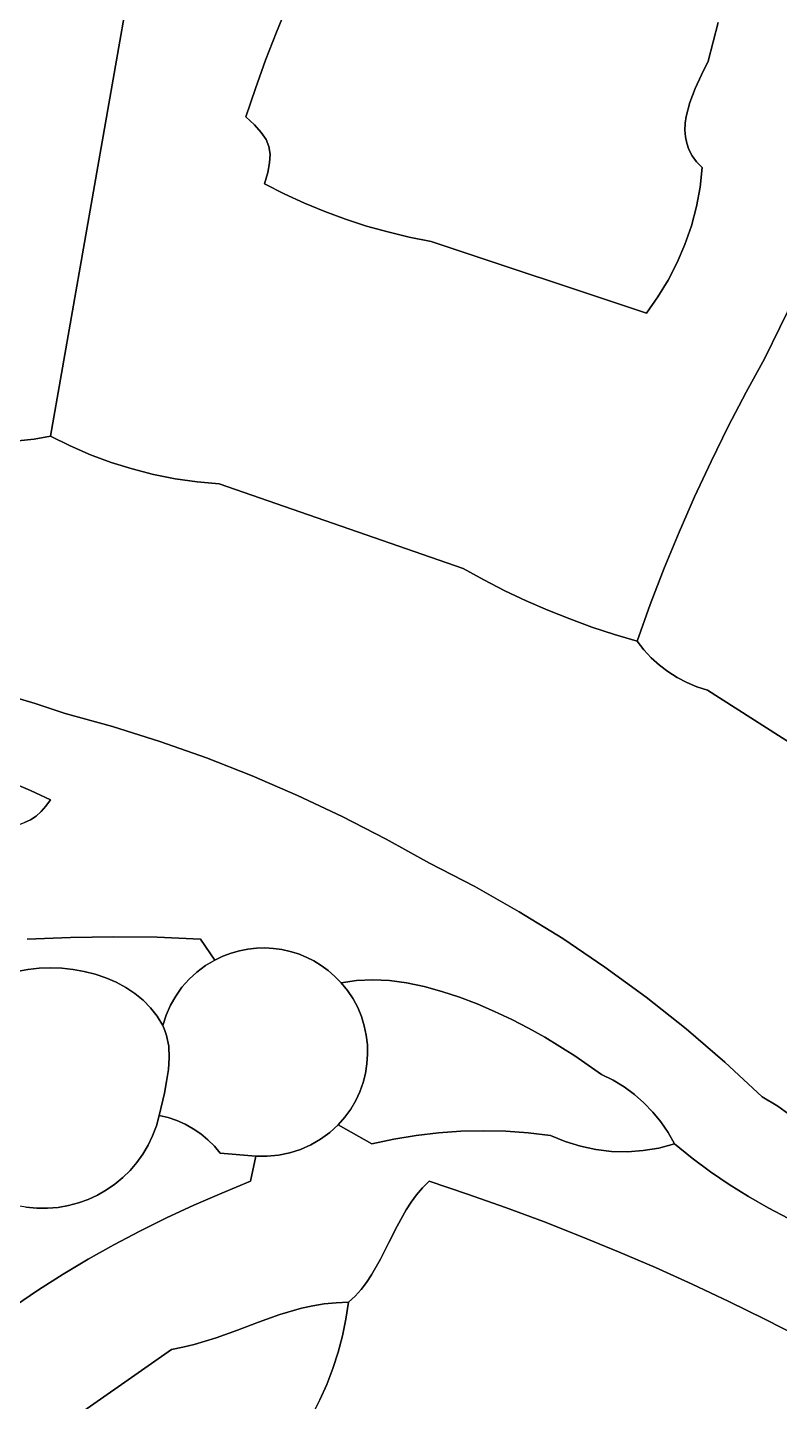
# Model space of a CAD drawing. Header units: inches. Extents: x 37.2 to 70.6, y 17.4 to 61.6.
# Drawn here: x 44.689 to 47.311, y 46.657 to 51.448 of the extents above; entities that cross this region are included whole.
import ezdxf

# ---------------------------------------------------------------- set-up
doc = ezdxf.new("R2010")
doc.units = ezdxf.units.IN
doc.layers.add('SURFACES_FOR_SKETCHUP', color=7, linetype='Continuous')

msp = doc.modelspace()

# ---------------------------------------------------------------- linework, layer by layer
at = {"layer": 'SURFACES_FOR_SKETCHUP'}
for points, invisible_edges in [([(45.6779, 55.185), (44.4376, 51.646), (44.7688, 50.0227)], 3), ([(44.7688, 50.0227), (45.5567, 51.4308), (45.6779, 55.185)], 3), ([(45.5963, 51.5274), (45.6779, 55.185), (45.5567, 51.4308)], 3), ([(45.9376, 51.8853), (47.0164, 51.2346), (46.6914, 52.0795)], 11), ([(47.0385, 51.2827), (47.097, 51.4644), (46.6914, 52.0795)], 11), ([(47.0385, 51.2827), (46.6914, 52.0795), (47.0164, 51.2346)], 3), ([(45.5963, 51.5274), (46.0201, 50.7166), (45.9376, 51.8853)], 11), ([(47.0164, 51.2346), (45.9376, 51.8853), (46.9978, 51.186)], 3), ([(45.9376, 51.8853), (46.0958, 50.7015), (46.9978, 51.186)], 11), ([(46.0958, 50.7015), (45.9376, 51.8853), (46.0201, 50.7166)], 3), ([(44.4441, 51.159), (44.7688, 50.0227), (44.4376, 51.646)], 3), ([(47.8736, 51.5571), (47.0337, 50.8907), (47.2601, 50.2951)], 3), ([(47.0337, 50.8907), (47.8736, 51.5571), (47.0415, 50.9595)], 3), ([(47.0415, 50.9595), (47.8736, 51.5571), (47.0618, 51.3297)], 11), ([(47.0618, 51.3297), (47.8736, 51.5571), (47.097, 51.4644)], 3), ([(47.2601, 50.2951), (48.0523, 50.4572), (47.8736, 51.5571)], 3), ([(45.5567, 51.4308), (45.9452, 50.7346), (45.5963, 51.5274)], 3), ([(45.9452, 50.7346), (46.0201, 50.7166), (45.5963, 51.5274)], 10), ([(47.0385, 51.2827), (47.0618, 51.3297), (47.097, 51.4644)], 8), ([(45.5567, 51.4308), (44.7688, 50.0227), (45.5193, 51.3334)], 3), ([(45.5567, 51.4308), (45.5193, 51.3334), (45.7979, 50.7791)], 10), ([(45.8711, 50.7554), (45.5567, 51.4308), (45.7979, 50.7791)], 3), ([(45.9452, 50.7346), (45.5567, 51.4308), (45.8711, 50.7554)], 3), ([(45.5193, 51.3334), (44.7688, 50.0227), (45.4839, 51.2352)], 3), ([(45.4839, 51.2352), (45.5206, 51.0573), (45.5193, 51.3334)], 3), ([(45.5206, 51.0573), (45.5305, 51.0324), (45.5193, 51.3334)], 10), ([(45.5305, 51.0324), (45.7979, 50.7791), (45.5193, 51.3334)], 11), ([(47.0618, 51.3297), (47.0385, 51.2827), (47.0415, 50.9595)], 10), ([(47.0385, 51.2827), (47.0164, 51.2346), (47.0415, 50.9595)], 10), ([(45.4839, 51.2352), (44.7688, 50.0227), (45.4506, 51.1363)], 3), ([(45.4839, 51.2352), (45.4506, 51.1363), (45.481, 51.1079)], 8), ([(45.4839, 51.2352), (45.481, 51.1079), (45.5042, 51.082)], 9), ([(45.4839, 51.2352), (45.5042, 51.082), (45.5206, 51.0573)], 9), ([(47.0164, 51.2346), (46.9978, 51.186), (47.0415, 50.9595)], 10), ([(46.9851, 51.1377), (46.9978, 51.186), (46.0958, 50.7015)], 10), ([(46.9851, 51.1377), (47.0415, 50.9595), (46.9978, 51.186)], 3), ([(44.7124, 50.0125), (44.4441, 51.159), (44.6557, 50.0063)], 3), ([(44.7688, 50.0227), (44.4441, 51.159), (44.7124, 50.0125)], 3), ([(45.4506, 51.1363), (44.7688, 50.0227), (45.5155, 50.9019)], 11), ([(45.481, 51.1079), (45.4506, 51.1363), (45.5266, 50.9419)], 10), ([(45.5155, 50.9019), (45.5266, 50.9419), (45.4506, 51.1363)], 10), ([(46.9817, 51.1137), (46.9851, 51.1377), (46.0958, 50.7015)], 10), ([(46.9851, 51.1377), (46.9817, 51.1137), (47.0415, 50.9595)], 10), ([(45.5266, 50.9419), (45.5331, 50.9761), (45.481, 51.1079)], 10), ([(45.5042, 51.082), (45.481, 51.1079), (45.5331, 50.9761)], 10), ([(45.5206, 51.0573), (45.5042, 51.082), (45.5345, 51.0058)], 10), ([(45.5331, 50.9761), (45.5345, 51.0058), (45.5042, 51.082)], 10), ([(46.9808, 51.0901), (46.9817, 51.1137), (46.0958, 50.7015)], 10), ([(46.9825, 51.0669), (46.9808, 51.0901), (46.0958, 50.7015)], 10), ([(46.9871, 51.0442), (46.9825, 51.0669), (46.0958, 50.7015)], 10), ([(46.9817, 51.1137), (46.9808, 51.0901), (47.0415, 50.9595)], 10), ([(46.9808, 51.0901), (46.9825, 51.0669), (47.0219, 50.9795)], 10), ([(47.0219, 50.9795), (47.0415, 50.9595), (46.9808, 51.0901)], 10), ([(46.9871, 51.0442), (47.0066, 51.0004), (46.9825, 51.0669)], 3), ([(47.0066, 51.0004), (47.0219, 50.9795), (46.9825, 51.0669)], 10), ([(45.5345, 51.0058), (45.5305, 51.0324), (45.5206, 51.0573)], 8), ([(45.7979, 50.7791), (45.5305, 51.0324), (45.7256, 50.8057)], 3), ([(45.5345, 51.0058), (45.7256, 50.8057), (45.5305, 51.0324)], 3), ([(46.0958, 50.7015), (46.9812, 50.6914), (46.9871, 51.0442)], 11), ([(46.9951, 51.022), (46.9871, 51.0442), (46.9812, 50.6914)], 10), ([(47.0035, 50.7564), (46.9951, 51.022), (46.9812, 50.6914)], 3), ([(46.9871, 51.0442), (46.9951, 51.022), (47.0066, 51.0004)], 8), ([(47.021, 50.8229), (46.9951, 51.022), (47.0035, 50.7564)], 3), ([(46.9951, 51.022), (47.021, 50.8229), (47.0066, 51.0004)], 3), ([(45.5266, 50.9419), (45.5844, 50.8671), (45.5331, 50.9761)], 3), ([(45.5331, 50.9761), (45.6544, 50.835), (45.5345, 51.0058)], 3), ([(45.6544, 50.835), (45.5331, 50.9761), (45.5844, 50.8671)], 3), ([(45.7256, 50.8057), (45.5345, 51.0058), (45.6544, 50.835)], 3), ([(47.0337, 50.8907), (47.0219, 50.9795), (47.0066, 51.0004)], 9), ([(47.0337, 50.8907), (47.0066, 51.0004), (47.021, 50.8229)], 3), ([(47.0337, 50.8907), (47.0415, 50.9595), (47.0219, 50.9795)], 8), ([(45.5155, 50.9019), (45.5844, 50.8671), (45.5266, 50.9419)], 2), ([(44.838, 49.9885), (45.5155, 50.9019), (44.7688, 50.0227)], 3), ([(44.9087, 49.9581), (45.5155, 50.9019), (44.838, 49.9885)], 3), ([(44.9809, 49.9315), (45.5155, 50.9019), (44.9087, 49.9581)], 3), ([(45.0542, 49.9086), (45.5155, 50.9019), (44.9809, 49.9315)], 3), ([(45.1287, 49.8896), (45.5155, 50.9019), (45.0542, 49.9086)], 3), ([(45.2041, 49.8744), (45.5155, 50.9019), (45.1287, 49.8896)], 3), ([(45.5155, 50.9019), (45.2041, 49.8744), (45.5844, 50.8671)], 3), ([(47.0337, 50.8907), (47.021, 50.8229), (47.2601, 50.2951)], 10), ([(45.2803, 49.8632), (45.5844, 50.8671), (45.2041, 49.8744)], 3), ([(45.3571, 49.856), (45.5844, 50.8671), (45.2803, 49.8632)], 3), ([(45.5844, 50.8671), (45.3571, 49.856), (45.6544, 50.835)], 3), ([(45.6544, 50.835), (45.3571, 49.856), (45.7256, 50.8057)], 3), ([(45.7256, 50.8057), (45.3571, 49.856), (45.7979, 50.7791)], 3), ([(45.7979, 50.7791), (45.3571, 49.856), (45.8711, 50.7554)], 3), ([(47.021, 50.8229), (47.0035, 50.7564), (47.2601, 50.2951)], 10), ([(45.8711, 50.7554), (45.3571, 49.856), (45.9452, 50.7346)], 3), ([(45.9452, 50.7346), (45.3571, 49.856), (46.0201, 50.7166)], 3), ([(47.0035, 50.7564), (46.9812, 50.6914), (47.2601, 50.2951)], 10), ([(46.208, 49.5613), (46.0201, 50.7166), (45.3571, 49.856)], 3), ([(46.0201, 50.7166), (46.208, 49.5613), (46.0958, 50.7015)], 3), ([(46.0958, 50.7015), (46.208, 49.5613), (46.8467, 50.4517)], 3), ([(46.9543, 50.6282), (46.9812, 50.6914), (46.0958, 50.7015)], 10), ([(46.8869, 50.5081), (46.9228, 50.567), (46.0958, 50.7015)], 10), ([(46.0958, 50.7015), (46.8467, 50.4517), (46.8869, 50.5081)], 8), ([(46.9543, 50.6282), (46.0958, 50.7015), (46.9228, 50.567)], 3), ([(46.9812, 50.6914), (46.9543, 50.6282), (47.2601, 50.2951)], 10), ([(46.9543, 50.6282), (46.9228, 50.567), (47.2601, 50.2951)], 10), ([(46.9228, 50.567), (46.8869, 50.5081), (47.2601, 50.2951)], 10), ([(46.8869, 50.5081), (46.8467, 50.4517), (47.2601, 50.2951)], 10), ([(46.8467, 50.4517), (46.208, 49.5613), (47.0148, 49.8118)], 11), ([(47.072, 49.9347), (46.8467, 50.4517), (47.0148, 49.8118)], 3), ([(47.1947, 50.1764), (47.2601, 50.2951), (46.8467, 50.4517)], 10), ([(47.132, 50.0562), (46.8467, 50.4517), (47.072, 49.9347)], 3), ([(47.1947, 50.1764), (46.8467, 50.4517), (47.132, 50.0562)], 3), ([(48.0523, 50.4572), (47.2601, 50.2951), (47.9335, 50.2973)], 3), ([(47.1947, 50.1764), (47.8207, 50.133), (47.2601, 50.2951)], 3), ([(47.9335, 50.2973), (47.2601, 50.2951), (47.8207, 50.133)], 3), ([(47.132, 50.0562), (47.8207, 49.8603), (47.1947, 50.1764)], 3), ([(47.8464, 50.0314), (47.8413, 50.0659), (47.1947, 50.1764)], 10), ([(47.8481, 49.9967), (47.8464, 50.0314), (47.1947, 50.1764)], 10), ([(47.8327, 49.8935), (47.8413, 49.9275), (47.1947, 50.1764)], 10), ([(47.8207, 49.8603), (47.8327, 49.8935), (47.1947, 50.1764)], 10), ([(47.8327, 50.0999), (47.1947, 50.1764), (47.8413, 50.0659)], 3), ([(47.8464, 49.9619), (47.1947, 50.1764), (47.8413, 49.9275)], 3), ([(47.8481, 49.9967), (47.1947, 50.1764), (47.8464, 49.9619)], 3), ([(47.8207, 50.133), (47.1947, 50.1764), (47.8327, 50.0999)], 3), ([(44.838, 49.9885), (44.7688, 50.0227), (44.7124, 50.0125)], 8), ([(47.072, 49.9347), (47.8207, 49.8603), (47.132, 50.0562)], 3), ([(44.6557, 50.0063), (44.6106, 49.122), (44.9087, 49.9581)], 11), ([(44.838, 49.9885), (44.7124, 50.0125), (44.6557, 50.0063)], 9), ([(44.838, 49.9885), (44.6557, 50.0063), (44.9087, 49.9581)], 3), ([(44.7155, 49.0904), (44.9087, 49.9581), (44.6106, 49.122)], 3), ([(44.9087, 49.9581), (44.7155, 49.0904), (44.9809, 49.9315)], 3), ([(44.9809, 49.9315), (44.7155, 49.0904), (45.0542, 49.9086)], 3), ([(47.0148, 49.8118), (47.8207, 49.8603), (47.072, 49.9347)], 3), ([(44.8198, 49.0564), (45.0542, 49.9086), (44.7155, 49.0904)], 3), ([(45.0542, 49.9086), (44.8198, 49.0564), (45.1287, 49.8896)], 3), ([(44.9859, 49.0102), (45.1287, 49.8896), (44.8198, 49.0564)], 3), ([(45.1287, 49.8896), (44.9859, 49.0102), (45.2041, 49.8744)], 3), ([(45.2041, 49.8744), (44.9859, 49.0102), (45.2803, 49.8632)], 3), ([(45.1502, 48.9584), (45.2803, 49.8632), (44.9859, 49.0102)], 3), ([(45.2803, 49.8632), (45.1502, 48.9584), (45.3571, 49.856)], 3), ([(45.3125, 48.901), (45.3571, 49.856), (45.1502, 48.9584)], 3), ([(45.4728, 48.8383), (45.3571, 49.856), (45.3125, 48.901)], 3), ([(45.3571, 49.856), (45.4728, 48.8383), (46.208, 49.5613)], 3), ([(46.9604, 49.6877), (47.8207, 49.8603), (47.0148, 49.8118)], 3), ([(47.8207, 49.8603), (46.9604, 49.6877), (47.0593, 49.1376)], 11), ([(47.0593, 49.1376), (47.5187, 48.8432), (47.8207, 49.8603)], 10), ([(46.2802, 49.5215), (47.0148, 49.8118), (46.208, 49.5613)], 3), ([(47.0148, 49.8118), (46.2802, 49.5215), (46.9604, 49.6877)], 3), ([(46.3534, 49.484), (46.9604, 49.6877), (46.2802, 49.5215)], 3), ([(46.4278, 49.4487), (46.9604, 49.6877), (46.3534, 49.484)], 3), ([(46.5032, 49.4159), (46.9604, 49.6877), (46.4278, 49.4487)], 3), ([(46.9604, 49.6877), (46.5032, 49.4159), (46.9089, 49.5624)], 3), ([(46.9089, 49.5624), (47.0593, 49.1376), (46.9604, 49.6877)], 3), ([(45.6308, 48.7701), (46.208, 49.5613), (45.4728, 48.8383)], 3), ([(45.7865, 48.6966), (46.208, 49.5613), (45.6308, 48.7701)], 3), ([(46.2802, 49.5215), (46.208, 49.5613), (45.7865, 48.6966)], 10), ([(46.5796, 49.3854), (46.9089, 49.5624), (46.5032, 49.4159)], 3), ([(46.9089, 49.5624), (46.5796, 49.3854), (46.8601, 49.436)], 3), ([(46.9089, 49.5624), (46.8601, 49.436), (47.0593, 49.1376)], 10), ([(45.9397, 48.6178), (46.2802, 49.5215), (45.7865, 48.6966)], 3), ([(46.3534, 49.484), (46.2802, 49.5215), (45.9397, 48.6178)], 10), ([(46.4278, 49.4487), (46.3534, 49.484), (45.9397, 48.6178)], 10), ([(45.9397, 48.6178), (46.0903, 48.5338), (46.4278, 49.4487)], 10), ([(46.5032, 49.4159), (46.4278, 49.4487), (46.0903, 48.5338)], 10), ([(46.5796, 49.3854), (46.5032, 49.4159), (46.0903, 48.5338)], 10), ([(46.657, 49.3573), (46.8601, 49.436), (46.5796, 49.3854)], 3), ([(46.657, 49.3573), (46.7352, 49.3316), (46.8601, 49.436)], 10), ([(46.8142, 49.3084), (46.8601, 49.436), (46.7352, 49.3316)], 2), ([(46.8142, 49.3084), (46.8378, 49.2781), (46.8601, 49.436)], 2), ([(46.8378, 49.2781), (46.8637, 49.2502), (46.8601, 49.436)], 10), ([(46.9539, 49.1814), (46.9876, 49.1638), (46.8601, 49.436)], 10), ([(46.9219, 49.2017), (46.9539, 49.1814), (46.8601, 49.436)], 10), ([(46.8637, 49.2502), (46.8918, 49.2247), (46.8601, 49.436)], 10), ([(47.0228, 49.1492), (46.8601, 49.436), (46.9876, 49.1638)], 3), ([(46.8918, 49.2247), (46.9219, 49.2017), (46.8601, 49.436)], 10), ([(47.0593, 49.1376), (46.8601, 49.436), (47.0228, 49.1492)], 3), ([(46.0903, 48.5338), (46.2487, 48.4522), (46.5796, 49.3854)], 10), ([(46.657, 49.3573), (46.5796, 49.3854), (46.2487, 48.4522)], 10), ([(46.657, 49.3573), (46.2487, 48.4522), (46.8637, 49.2502)], 11), ([(46.657, 49.3573), (46.8637, 49.2502), (46.7352, 49.3316)], 3), ([(46.8378, 49.2781), (46.8142, 49.3084), (46.7352, 49.3316)], 8), ([(46.8378, 49.2781), (46.7352, 49.3316), (46.8637, 49.2502)], 3), ([(46.8918, 49.2247), (46.8637, 49.2502), (46.2487, 48.4522)], 10), ([(46.2487, 48.4522), (46.4035, 48.3646), (46.8918, 49.2247)], 10), ([(46.9219, 49.2017), (46.8918, 49.2247), (46.4035, 48.3646)], 10), ([(46.9539, 49.1814), (46.9219, 49.2017), (46.4035, 48.3646)], 10), ([(46.4035, 48.3646), (46.5548, 48.271), (46.9539, 49.1814)], 10), ([(46.9876, 49.1638), (46.9539, 49.1814), (46.5548, 48.271)], 10), ([(47.0228, 49.1492), (46.9876, 49.1638), (46.5548, 48.271)], 10), ([(44.7155, 49.0904), (44.6106, 49.122), (44.5568, 48.8436)], 10), ([(47.0593, 49.1376), (47.0228, 49.1492), (46.5548, 48.271)], 10), ([(46.5548, 48.271), (46.7022, 48.1717), (47.0593, 49.1376)], 10), ([(47.5187, 48.8432), (47.0593, 49.1376), (46.7022, 48.1717)], 10), ([(44.5568, 48.8436), (44.6287, 48.8174), (44.7155, 49.0904)], 10), ([(44.6287, 48.8174), (44.6994, 48.7878), (44.7155, 49.0904)], 10), ([(44.8198, 49.0564), (44.7155, 49.0904), (44.6994, 48.7878)], 10), ([(44.8198, 49.0564), (44.6994, 48.7878), (44.7688, 48.7548)], 9), ([(44.8198, 49.0564), (44.7688, 48.7548), (44.9859, 49.0102)], 3), ([(44.9859, 49.0102), (44.7688, 48.7548), (45.1502, 48.9584)], 3), ([(45.1414, 48.2755), (45.1502, 48.9584), (44.7688, 48.7548)], 11), ([(45.1502, 48.9584), (45.1414, 48.2755), (45.3125, 48.901)], 3), ([(45.2927, 48.2694), (45.3125, 48.901), (45.1414, 48.2755)], 3), ([(45.3125, 48.901), (45.2927, 48.2694), (45.4728, 48.8383)], 3), ([(44.6994, 48.7878), (44.6287, 48.8174), (44.6573, 48.6682)], 10), ([(45.2927, 48.2694), (45.4576, 48.2344), (45.4728, 48.8383)], 11), ([(45.6308, 48.7701), (45.4728, 48.8383), (45.4576, 48.2344)], 10), ([(46.7022, 48.1717), (46.8457, 48.0668), (47.5187, 48.8432)], 10), ([(46.8457, 48.0668), (46.9851, 47.9563), (47.5187, 48.8432)], 10), ([(46.9851, 47.9563), (47.1201, 47.8404), (47.5187, 48.8432)], 10), ([(47.1201, 47.8404), (47.3047, 47.6863), (47.5187, 48.8432)], 11), ([(48.2225, 48.2734), (47.5187, 48.8432), (47.3047, 47.6863)], 10), ([(44.6573, 48.6682), (44.6789, 48.6758), (44.6994, 48.7878)], 10), ([(44.6789, 48.6758), (44.6994, 48.6857), (44.6994, 48.7878)], 10), ([(44.7688, 48.7548), (44.6994, 48.7878), (44.7535, 48.7325)], 2), ([(44.7368, 48.7137), (44.6994, 48.7878), (44.7188, 48.6982)], 3), ([(44.6994, 48.6857), (44.7188, 48.6982), (44.6994, 48.7878)], 10), ([(44.7535, 48.7325), (44.6994, 48.7878), (44.7368, 48.7137)], 3), ([(45.4873, 48.2376), (45.6308, 48.7701), (45.4576, 48.2344)], 3), ([(45.517, 48.2384), (45.6308, 48.7701), (45.4873, 48.2376)], 3), ([(45.517, 48.2384), (45.5467, 48.2367), (45.6308, 48.7701)], 10), ([(45.5467, 48.2367), (45.576, 48.2327), (45.6308, 48.7701)], 10), ([(45.6308, 48.7701), (45.576, 48.2327), (45.7865, 48.6966)], 3), ([(44.7535, 48.7325), (44.7368, 48.7137), (44.9901, 48.2774)], 10), ([(44.7688, 48.7548), (44.7535, 48.7325), (44.9901, 48.2774)], 10), ([(44.9901, 48.2774), (45.1414, 48.2755), (44.7688, 48.7548)], 10), ([(44.6994, 48.6857), (44.6789, 48.6758), (44.8388, 48.2751)], 10), ([(44.6876, 48.2686), (44.8388, 48.2751), (44.6789, 48.6758)], 10), ([(44.7188, 48.6982), (44.6994, 48.6857), (44.8388, 48.2751)], 10), ([(44.7368, 48.7137), (44.7188, 48.6982), (44.8388, 48.2751)], 10), ([(44.8388, 48.2751), (44.9901, 48.2774), (44.7368, 48.7137)], 10), ([(45.576, 48.2327), (45.605, 48.2262), (45.7865, 48.6966)], 10), ([(45.605, 48.2262), (45.6333, 48.2174), (45.7865, 48.6966)], 10), ([(45.6333, 48.2174), (45.6609, 48.2063), (45.7865, 48.6966)], 10), ([(45.9397, 48.6178), (45.7865, 48.6966), (45.6609, 48.2063)], 10), ([(45.6609, 48.2063), (45.6876, 48.193), (45.9397, 48.6178)], 10), ([(45.6876, 48.193), (45.7133, 48.1773), (45.9397, 48.6178)], 10), ([(45.7133, 48.1773), (45.8927, 48.1276), (45.9397, 48.6178)], 11), ([(46.0903, 48.5338), (45.9397, 48.6178), (45.8927, 48.1276)], 10), ([(45.9509, 48.1244), (46.0903, 48.5338), (45.8927, 48.1276)], 3), ([(46.0107, 48.1163), (46.0903, 48.5338), (45.9509, 48.1244)], 3), ([(46.0903, 48.5338), (46.0107, 48.1163), (46.2487, 48.4522)], 3), ([(46.0716, 48.1036), (46.2487, 48.4522), (46.0107, 48.1163)], 3), ([(46.1332, 48.0869), (46.2487, 48.4522), (46.0716, 48.1036)], 3), ([(46.195, 48.0666), (46.2487, 48.4522), (46.1332, 48.0869)], 3), ([(46.2487, 48.4522), (46.195, 48.0666), (46.4035, 48.3646)], 3), ([(46.2566, 48.0432), (46.4035, 48.3646), (46.195, 48.0666)], 3), ([(46.3176, 48.017), (46.4035, 48.3646), (46.2566, 48.0432)], 3), ([(46.4035, 48.3646), (46.3176, 48.017), (46.5548, 48.271)], 3), ([(44.6903, 48.1634), (44.6876, 48.2686), (44.6523, 48.1562)], 3), ([(44.6876, 48.2686), (44.7687, 48.1693), (44.8388, 48.2751)], 3), ([(44.7687, 48.1693), (44.6876, 48.2686), (44.7293, 48.1678)], 3), ([(44.7293, 48.1678), (44.6876, 48.2686), (44.6903, 48.1634)], 3), ([(44.8083, 48.168), (44.8388, 48.2751), (44.7687, 48.1693)], 3), ([(44.8478, 48.1639), (44.8388, 48.2751), (44.8083, 48.168)], 3), ([(44.8388, 48.2751), (44.8868, 48.1569), (44.9901, 48.2774)], 3), ([(44.8868, 48.1569), (44.8388, 48.2751), (44.8478, 48.1639)], 3), ([(44.925, 48.1472), (44.9901, 48.2774), (44.8868, 48.1569)], 3), ([(44.9621, 48.1346), (44.9901, 48.2774), (44.925, 48.1472)], 3), ([(44.9976, 48.1192), (44.9901, 48.2774), (44.9621, 48.1346)], 3), ([(44.9901, 48.2774), (45.0313, 48.101), (45.1414, 48.2755)], 3), ([(44.9976, 48.1192), (45.0313, 48.101), (44.9901, 48.2774)], 10), ([(45.0313, 48.101), (45.0628, 48.08), (45.1414, 48.2755)], 10), ([(45.2274, 48.1013), (45.1414, 48.2755), (45.0628, 48.08)], 11), ([(45.2795, 48.1545), (45.1414, 48.2755), (45.2521, 48.1292)], 3), ([(45.1414, 48.2755), (45.2795, 48.1545), (45.2927, 48.2694)], 3), ([(45.2521, 48.1292), (45.1414, 48.2755), (45.2274, 48.1013)], 3), ([(45.3096, 48.177), (45.2927, 48.2694), (45.2795, 48.1545)], 3), ([(45.2927, 48.2694), (45.3421, 48.1964), (45.3702, 48.2097)], 8), ([(45.2927, 48.2694), (45.3702, 48.2097), (45.3989, 48.2205)], 9), ([(45.2927, 48.2694), (45.3989, 48.2205), (45.4281, 48.2287)], 9), ([(45.2927, 48.2694), (45.4281, 48.2287), (45.4576, 48.2344)], 9), ([(45.3421, 48.1964), (45.2927, 48.2694), (45.3096, 48.177)], 2), ([(46.3775, 47.9887), (46.5548, 48.271), (46.3176, 48.017)], 3), ([(46.4359, 47.9585), (46.5548, 48.271), (46.3775, 47.9887)], 3), ([(46.5548, 48.271), (46.4359, 47.9585), (46.7022, 48.1717)], 3), ([(47.3047, 47.6863), (47.3559, 47.6496), (48.2225, 48.2734)], 10), ([(45.4873, 48.2376), (45.1813, 47.8955), (45.517, 48.2384)], 3), ([(45.517, 48.2384), (45.1813, 47.8955), (45.5467, 48.2367)], 3), ([(45.4873, 48.2376), (45.4576, 48.2344), (45.1813, 47.8955)], 10), ([(45.5467, 48.2367), (45.1813, 47.8955), (45.576, 48.2327)], 3), ([(45.4576, 48.2344), (45.4281, 48.2287), (45.1813, 47.8955)], 10), ([(45.576, 48.2327), (45.1813, 47.8955), (45.605, 48.2262)], 3), ([(45.3989, 48.2205), (45.1813, 47.8955), (45.4281, 48.2287)], 3), ([(45.605, 48.2262), (45.1813, 47.8955), (45.6333, 48.2174)], 3), ([(45.3702, 48.2097), (45.1813, 47.8955), (45.3989, 48.2205)], 3), ([(45.6333, 48.2174), (45.1813, 47.8955), (45.6609, 48.2063)], 3), ([(45.3702, 48.2097), (45.3421, 48.1964), (45.1813, 47.8955)], 10), ([(45.6609, 48.2063), (45.1813, 47.8955), (45.6876, 48.193)], 3), ([(45.3421, 48.1964), (45.3096, 48.177), (45.1813, 47.8955)], 10), ([(45.6876, 48.193), (45.1813, 47.8955), (45.7133, 48.1773)], 3), ([(44.6154, 48.1462), (44.3892, 47.9726), (44.7212, 47.3309)], 11), ([(44.6154, 48.1462), (45.1483, 47.6548), (44.6523, 48.1562)], 3), ([(44.7212, 47.3309), (45.1483, 47.6548), (44.6154, 48.1462)], 11), ([(44.6903, 48.1634), (44.6523, 48.1562), (45.1483, 47.6548)], 10), ([(44.7293, 48.1678), (44.6903, 48.1634), (45.1483, 47.6548)], 10), ([(44.7687, 48.1693), (44.7293, 48.1678), (45.1483, 47.6548)], 10), ([(44.7687, 48.1693), (45.1483, 47.6548), (44.8083, 48.168)], 3), ([(45.1661, 47.7323), (44.8083, 48.168), (45.1483, 47.6548)], 3), ([(44.8083, 48.168), (45.1661, 47.7323), (44.8478, 48.1639)], 3), ([(44.8478, 48.1639), (45.1661, 47.7323), (44.8868, 48.1569)], 3), ([(44.8868, 48.1569), (45.1661, 47.7323), (44.925, 48.1472)], 3), ([(44.925, 48.1472), (45.1661, 47.7323), (44.9621, 48.1346)], 3), ([(45.7133, 48.1773), (45.1813, 47.8955), (45.7378, 48.1594)], 3), ([(45.3096, 48.177), (45.2795, 48.1545), (45.1813, 47.8955)], 10), ([(45.7378, 48.1594), (45.1813, 47.8955), (45.761, 48.1394)], 3), ([(45.2521, 48.1292), (45.1813, 47.8955), (45.2795, 48.1545)], 3), ([(45.7378, 48.1594), (45.8927, 48.1276), (45.7133, 48.1773)], 3), ([(45.761, 48.1394), (45.8364, 48.1253), (45.7378, 48.1594)], 3), ([(45.8927, 48.1276), (45.7378, 48.1594), (45.8364, 48.1253)], 3), ([(46.4924, 47.9271), (46.7022, 48.1717), (46.4359, 47.9585)], 3), ([(46.5976, 47.862), (46.7022, 48.1717), (46.4924, 47.9271)], 3), ([(46.7022, 48.1717), (46.5976, 47.862), (46.8457, 48.0668)], 3), ([(45.1742, 47.7734), (44.9621, 48.1346), (45.1661, 47.7323)], 3), ([(44.9621, 48.1346), (45.1742, 47.7734), (44.9976, 48.1192)], 3), ([(44.9976, 48.1192), (45.1742, 47.7734), (45.0313, 48.101)], 3), ([(45.0313, 48.101), (45.1801, 47.8148), (45.0628, 48.08)], 3), ([(45.1801, 47.8148), (45.0313, 48.101), (45.1742, 47.7734)], 3), ([(45.0628, 48.08), (45.0918, 48.0562), (45.2274, 48.1013)], 10), ([(45.2274, 48.1013), (45.0918, 48.0562), (45.2057, 48.0709)], 3), ([(45.1829, 47.8558), (45.761, 48.1394), (45.1813, 47.8955)], 3), ([(45.2521, 48.1292), (45.2274, 48.1013), (45.1813, 47.8955)], 10), ([(45.2274, 48.1013), (45.2057, 48.0709), (45.1813, 47.8955)], 10), ([(45.761, 48.1394), (45.1829, 47.8558), (45.7826, 48.1171)], 3), ([(45.7826, 48.1171), (45.1829, 47.8558), (45.8049, 48.0896)], 3), ([(45.761, 48.1394), (45.7826, 48.1171), (45.8364, 48.1253)], 8), ([(45.8364, 48.1253), (45.7826, 48.1171), (45.8049, 48.0896)], 8), ([(45.8364, 48.1253), (45.8049, 48.0896), (45.824, 48.0606)], 9), ([(45.8364, 48.1253), (45.824, 48.0606), (45.8927, 48.1276)], 3), ([(45.824, 48.0606), (45.8402, 48.0303), (45.8927, 48.1276)], 10), ([(45.9509, 48.1244), (45.8927, 48.1276), (45.8402, 48.0303)], 10), ([(45.8402, 48.0303), (45.8532, 47.999), (45.9509, 48.1244)], 10), ([(45.8532, 47.999), (45.8632, 47.9668), (45.9509, 48.1244)], 10), ([(46.0107, 48.1163), (45.9509, 48.1244), (45.8632, 47.9668)], 10), ([(45.8632, 47.9668), (45.8701, 47.934), (46.0107, 48.1163)], 10), ([(46.0716, 48.1036), (46.0107, 48.1163), (45.8701, 47.934)], 10), ([(45.8701, 47.934), (45.874, 47.9009), (46.0716, 48.1036)], 10), ([(46.1332, 48.0869), (46.0716, 48.1036), (45.874, 47.9009)], 10), ([(45.0628, 48.08), (45.1801, 47.8148), (45.0918, 48.0562)], 3), ([(45.118, 48.0296), (45.2057, 48.0709), (45.0918, 48.0562)], 3), ([(45.1829, 47.8558), (45.0918, 48.0562), (45.1801, 47.8148)], 3), ([(45.0918, 48.0562), (45.1829, 47.8558), (45.118, 48.0296)], 3), ([(45.2057, 48.0709), (45.118, 48.0296), (45.1872, 48.0385)], 3), ([(45.2057, 48.0709), (45.1872, 48.0385), (45.1742, 47.9332)], 10), ([(45.1742, 47.9332), (45.1813, 47.8955), (45.2057, 48.0709)], 10), ([(45.8049, 48.0896), (45.1829, 47.8558), (45.824, 48.0606)], 3), ([(45.824, 48.0606), (45.1829, 47.8558), (45.8402, 48.0303)], 3), ([(45.874, 47.9009), (45.8748, 47.8676), (46.1332, 48.0869)], 10), ([(46.195, 48.0666), (46.1332, 48.0869), (45.8748, 47.8676)], 10), ([(45.8748, 47.8676), (46.1215, 47.5937), (46.195, 48.0666)], 11), ([(46.195, 48.0666), (46.1215, 47.5937), (46.2566, 48.0432)], 3), ([(46.6899, 47.7972), (46.8457, 48.0668), (46.5976, 47.862)], 3), ([(46.7303, 47.7774), (46.8457, 48.0668), (46.6899, 47.7972)], 3), ([(46.8457, 48.0668), (46.7303, 47.7774), (46.9851, 47.9563)], 3), ([(45.1872, 48.0385), (45.118, 48.0296), (45.1721, 48.0041)], 3), ([(45.141, 48.0002), (45.1721, 48.0041), (45.118, 48.0296)], 3), ([(45.118, 48.0296), (45.1829, 47.8558), (45.141, 48.0002)], 3), ([(45.141, 48.0002), (45.1605, 47.968), (45.1721, 48.0041)], 8), ([(45.1721, 48.0041), (45.1605, 47.968), (45.1683, 47.9511)], 8), ([(45.1721, 48.0041), (45.1683, 47.9511), (45.1742, 47.9332)], 9), ([(45.1721, 48.0041), (45.1742, 47.9332), (45.1872, 48.0385)], 3), ([(45.8402, 48.0303), (45.1829, 47.8558), (45.8532, 47.999)], 3), ([(46.1996, 47.5993), (46.2566, 48.0432), (46.1215, 47.5937)], 3), ([(46.3176, 48.017), (46.2566, 48.0432), (46.1996, 47.5993)], 10), ([(46.2779, 47.6012), (46.3176, 48.017), (46.1996, 47.5993)], 3), ([(46.3176, 48.017), (46.2779, 47.6012), (46.3775, 47.9887)], 3), ([(44.4582, 47.441), (44.7212, 47.3309), (44.3892, 47.9726)], 11), ([(45.1605, 47.968), (45.141, 48.0002), (45.1813, 47.8955)], 10), ([(45.1829, 47.8558), (45.1813, 47.8955), (45.141, 48.0002)], 10), ([(45.1742, 47.9332), (45.1683, 47.9511), (45.1605, 47.968)], 8), ([(45.1742, 47.9332), (45.1605, 47.968), (45.1813, 47.8955)], 3), ([(45.8532, 47.999), (45.1829, 47.8558), (45.8632, 47.9668)], 3), ([(45.8632, 47.9668), (45.1829, 47.8558), (45.8701, 47.934)], 3), ([(46.3775, 47.9887), (46.2779, 47.6012), (46.4359, 47.9585)], 3), ([(46.3562, 47.5995), (46.4359, 47.9585), (46.2779, 47.6012)], 3), ([(46.4359, 47.9585), (46.3562, 47.5995), (46.4924, 47.9271)], 3), ([(46.7687, 47.7542), (46.9851, 47.9563), (46.7303, 47.7774)], 3), ([(46.8048, 47.7279), (46.9851, 47.9563), (46.7687, 47.7542)], 3), ([(46.8048, 47.7279), (46.8383, 47.6986), (46.9851, 47.9563)], 10), ([(47.1201, 47.8404), (46.9851, 47.9563), (46.8383, 47.6986)], 10), ([(45.8701, 47.934), (45.1829, 47.8558), (45.874, 47.9009)], 3), ([(46.4345, 47.5942), (46.4924, 47.9271), (46.3562, 47.5995)], 3), ([(46.4924, 47.9271), (46.4345, 47.5942), (46.5976, 47.862)], 3), ([(45.874, 47.9009), (45.1829, 47.8558), (45.8748, 47.8676)], 3), ([(45.8748, 47.8676), (45.1829, 47.8558), (45.8726, 47.8343)], 3), ([(45.8726, 47.8343), (46.1215, 47.5937), (45.8748, 47.8676)], 3), ([(46.4345, 47.5942), (46.5126, 47.5851), (46.5976, 47.862)], 10), ([(46.6899, 47.7972), (46.5976, 47.862), (46.5126, 47.5851)], 10), ([(45.1742, 47.7734), (45.2669, 47.6083), (45.1801, 47.8148)], 3), ([(45.1801, 47.8148), (45.2931, 47.5903), (45.1829, 47.8558)], 3), ([(45.2931, 47.5903), (45.1801, 47.8148), (45.2669, 47.6083)], 3), ([(45.6406, 47.5356), (45.1829, 47.8558), (45.6031, 47.5237)], 3), ([(45.5248, 47.5122), (45.1829, 47.8558), (45.4848, 47.513)], 3), ([(45.8726, 47.8343), (45.1829, 47.8558), (45.8673, 47.8013)], 3), ([(45.859, 47.7689), (45.1829, 47.8558), (45.8477, 47.7371)], 3), ([(45.7956, 47.6486), (45.1829, 47.8558), (45.7722, 47.6221)], 3), ([(45.7722, 47.6221), (45.1829, 47.8558), (45.7427, 47.5949)], 3), ([(45.7427, 47.5949), (45.1829, 47.8558), (45.7108, 47.5714)], 3), ([(45.6766, 47.5516), (45.1829, 47.8558), (45.6406, 47.5356)], 3), ([(45.4848, 47.513), (45.1829, 47.8558), (45.2931, 47.5903)], 11), ([(45.8673, 47.8013), (45.1829, 47.8558), (45.859, 47.7689)], 3), ([(45.816, 47.6768), (45.1829, 47.8558), (45.7956, 47.6486)], 3), ([(45.7108, 47.5714), (45.1829, 47.8558), (45.6766, 47.5516)], 3), ([(45.5644, 47.5158), (45.1829, 47.8558), (45.5248, 47.5122)], 3), ([(45.8333, 47.7064), (45.1829, 47.8558), (45.816, 47.6768)], 3), ([(45.8477, 47.7371), (45.1829, 47.8558), (45.8333, 47.7064)], 3), ([(45.6031, 47.5237), (45.1829, 47.8558), (45.5644, 47.5158)], 3), ([(45.8673, 47.8013), (46.1215, 47.5937), (45.8726, 47.8343)], 3), ([(46.8383, 47.6986), (46.8692, 47.6665), (47.1201, 47.8404)], 10), ([(46.8692, 47.6665), (46.8973, 47.6318), (47.1201, 47.8404)], 10), ([(46.8973, 47.6318), (46.9223, 47.5946), (47.1201, 47.8404)], 10), ([(47.2507, 47.7192), (47.1201, 47.8404), (46.9223, 47.5946)], 10), ([(47.1201, 47.8404), (47.2507, 47.7192), (47.3047, 47.6863)], 8), ([(45.1661, 47.7323), (45.2391, 47.6239), (45.1742, 47.7734)], 3), ([(45.2669, 47.6083), (45.1742, 47.7734), (45.2391, 47.6239)], 3), ([(45.8477, 47.7371), (45.9662, 47.5716), (45.859, 47.7689)], 3), ([(45.859, 47.7689), (46.0436, 47.5845), (45.8673, 47.8013)], 3), ([(46.0436, 47.5845), (45.859, 47.7689), (45.9662, 47.5716)], 3), ([(46.1215, 47.5937), (45.8673, 47.8013), (46.0436, 47.5845)], 3), ([(46.5126, 47.5851), (46.564, 47.5635), (46.6899, 47.7972)], 10), ([(46.564, 47.5635), (46.6168, 47.5469), (46.6899, 47.7972)], 10), ([(46.7303, 47.7774), (46.6899, 47.7972), (46.6168, 47.5469)], 10), ([(46.6168, 47.5469), (46.6708, 47.5354), (46.7303, 47.7774)], 10), ([(46.7687, 47.7542), (46.7303, 47.7774), (46.6708, 47.5354)], 10), ([(45.1661, 47.7323), (45.1483, 47.6548), (45.1797, 47.6472)], 8), ([(45.1661, 47.7323), (45.1797, 47.6472), (45.21, 47.6369)], 9), ([(45.1661, 47.7323), (45.21, 47.6369), (45.2391, 47.6239)], 9), ([(45.8333, 47.7064), (45.9662, 47.5716), (45.8477, 47.7371)], 3), ([(46.6708, 47.5354), (46.7255, 47.529), (46.7687, 47.7542)], 10), ([(46.8048, 47.7279), (46.7687, 47.7542), (46.7255, 47.529)], 10), ([(46.8383, 47.6986), (46.8048, 47.7279), (46.7255, 47.529)], 10), ([(47.006, 47.5053), (47.2507, 47.7192), (46.9223, 47.5946)], 11), ([(47.006, 47.5053), (47.0698, 47.4581), (47.2507, 47.7192)], 10), ([(47.1354, 47.4134), (47.2507, 47.7192), (47.0698, 47.4581)], 3), ([(47.2507, 47.7192), (47.1354, 47.4134), (47.3047, 47.6863)], 3), ([(45.7956, 47.6486), (45.8894, 47.5551), (45.816, 47.6768)], 3), ([(45.816, 47.6768), (45.8894, 47.5551), (45.8333, 47.7064)], 3), ([(45.9662, 47.5716), (45.8333, 47.7064), (45.8894, 47.5551)], 3), ([(46.7255, 47.529), (46.7805, 47.5277), (46.8383, 47.6986)], 10), ([(46.8692, 47.6665), (46.8383, 47.6986), (46.7805, 47.5277)], 10), ([(46.7805, 47.5277), (46.8355, 47.5317), (46.8692, 47.6665)], 10), ([(46.8692, 47.6665), (46.8355, 47.5317), (46.8973, 47.6318)], 3), ([(47.3047, 47.6863), (47.1354, 47.4134), (47.3559, 47.6496)], 3), ([(44.7212, 47.3309), (44.9936, 47.4153), (45.1483, 47.6548)], 11), ([(44.9936, 47.4153), (45.0211, 47.4381), (45.1483, 47.6548)], 10), ([(45.1383, 47.6186), (45.1483, 47.6548), (45.0211, 47.4381)], 10), ([(45.0211, 47.4381), (45.0466, 47.4631), (45.1383, 47.6186)], 10), ([(45.0466, 47.4631), (45.07, 47.4904), (45.1383, 47.6186)], 10), ([(45.1383, 47.6186), (45.07, 47.4904), (45.1253, 47.5839)], 3), ([(45.1253, 47.5839), (45.21, 47.6369), (45.1383, 47.6186)], 3), ([(45.21, 47.6369), (45.1253, 47.5839), (45.2391, 47.6239)], 3), ([(45.2391, 47.6239), (45.1253, 47.5839), (45.2669, 47.6083)], 3), ([(45.1797, 47.6472), (45.1483, 47.6548), (45.1383, 47.6186)], 8), ([(45.1797, 47.6472), (45.1383, 47.6186), (45.21, 47.6369)], 3), ([(45.8894, 47.5551), (45.7722, 47.6221), (45.7427, 47.5949)], 8), ([(45.7722, 47.6221), (45.8894, 47.5551), (45.7956, 47.6486)], 2), ([(46.8902, 47.5408), (46.8973, 47.6318), (46.8355, 47.5317)], 3), ([(46.9223, 47.5946), (46.8973, 47.6318), (46.8902, 47.5408)], 10), ([(47.2026, 47.3714), (47.3559, 47.6496), (47.1354, 47.4134)], 3), ([(47.4041, 47.6092), (47.3559, 47.6496), (47.2026, 47.3714)], 10), ([(45.091, 47.5197), (45.1253, 47.5839), (45.07, 47.4904)], 3), ([(45.091, 47.5197), (45.1095, 47.5509), (45.1253, 47.5839)], 8), ([(45.1095, 47.5509), (45.2669, 47.6083), (45.1253, 47.5839)], 3), ([(45.2669, 47.6083), (45.1095, 47.5509), (45.2931, 47.5903)], 3), ([(45.2931, 47.5903), (45.1095, 47.5509), (45.3177, 47.57)], 3), ([(45.2692, 47.3413), (45.3177, 47.57), (45.1095, 47.5509)], 11), ([(45.3404, 47.5474), (45.3177, 47.57), (45.2692, 47.3413)], 10), ([(45.3177, 47.57), (45.4848, 47.513), (45.2931, 47.5903)], 3), ([(45.3404, 47.5474), (45.4848, 47.513), (45.3177, 47.57)], 3), ([(45.8894, 47.5551), (45.7108, 47.5714), (45.6766, 47.5516)], 9), ([(45.8894, 47.5551), (45.7427, 47.5949), (45.7108, 47.5714)], 9), ([(45.8894, 47.5551), (46.0454, 47.3779), (45.9662, 47.5716)], 3), ([(45.9662, 47.5716), (46.0894, 47.4253), (46.0436, 47.5845)], 3), ([(46.0894, 47.4253), (45.9662, 47.5716), (46.0663, 47.4024)], 3), ([(46.0663, 47.4024), (45.9662, 47.5716), (46.0454, 47.3779)], 3), ([(46.0436, 47.5845), (46.0894, 47.4253), (46.1215, 47.5937)], 3), ([(46.1215, 47.5937), (46.0894, 47.4253), (46.1996, 47.5993)], 3), ([(46.2231, 47.3805), (46.1996, 47.5993), (46.0894, 47.4253)], 3), ([(46.1996, 47.5993), (46.2231, 47.3805), (46.2779, 47.6012)], 3), ([(46.2779, 47.6012), (46.2231, 47.3805), (46.3562, 47.5995)], 3), ([(46.3559, 47.3335), (46.3562, 47.5995), (46.2231, 47.3805)], 3), ([(46.3562, 47.5995), (46.3559, 47.3335), (46.4345, 47.5942)], 3), ([(46.4345, 47.5942), (46.3559, 47.3335), (46.5126, 47.5851)], 3), ([(46.3559, 47.3335), (46.4879, 47.2844), (46.5126, 47.5851)], 10), ([(46.564, 47.5635), (46.5126, 47.5851), (46.4879, 47.2844)], 10), ([(46.9441, 47.5551), (46.9223, 47.5946), (46.8902, 47.5408)], 2), ([(46.9223, 47.5946), (46.9441, 47.5551), (47.006, 47.5053)], 8), ([(47.2026, 47.3714), (47.2715, 47.332), (47.4041, 47.6092)], 10), ([(47.449, 47.5655), (47.4041, 47.6092), (47.2715, 47.332)], 10), ([(45.1095, 47.5509), (45.091, 47.5197), (45.2692, 47.3413)], 10), ([(45.3611, 47.5227), (45.3404, 47.5474), (45.2692, 47.3413)], 10), ([(45.2692, 47.3413), (45.3668, 47.384), (45.3611, 47.5227)], 10), ([(45.3404, 47.5474), (45.3611, 47.5227), (45.4848, 47.513)], 8), ([(45.3668, 47.384), (45.4668, 47.4253), (45.3611, 47.5227)], 10), ([(45.4848, 47.513), (45.3611, 47.5227), (45.4668, 47.4253)], 2), ([(45.6031, 47.5237), (45.5644, 47.5158), (45.4668, 47.4253)], 10), ([(45.4668, 47.4253), (45.9196, 47.1538), (45.6031, 47.5237)], 11), ([(45.6031, 47.5237), (45.9196, 47.1538), (45.6406, 47.5356)], 3), ([(45.6406, 47.5356), (45.9485, 47.2112), (45.6766, 47.5516)], 3), ([(45.9485, 47.2112), (45.6406, 47.5356), (45.9196, 47.1538)], 3), ([(45.6766, 47.5516), (45.9774, 47.269), (45.8894, 47.5551)], 11), ([(45.9774, 47.269), (45.6766, 47.5516), (45.9485, 47.2112)], 3), ([(46.0089, 47.3252), (45.8894, 47.5551), (45.9774, 47.269)], 3), ([(46.0454, 47.3779), (45.8894, 47.5551), (46.0263, 47.3521)], 3), ([(46.0263, 47.3521), (45.8894, 47.5551), (46.0089, 47.3252)], 3), ([(46.6168, 47.5469), (46.564, 47.5635), (46.4879, 47.2844)], 10), ([(46.4879, 47.2844), (46.6189, 47.233), (46.6168, 47.5469)], 10), ([(46.6708, 47.5354), (46.6168, 47.5469), (46.6189, 47.233)], 10), ([(46.7255, 47.529), (46.6708, 47.5354), (46.6189, 47.233)], 10), ([(46.6189, 47.233), (46.7491, 47.1795), (46.7255, 47.529)], 10), ([(46.7255, 47.529), (46.7491, 47.1795), (46.7805, 47.5277)], 3), ([(46.7491, 47.1795), (46.8783, 47.1238), (46.8355, 47.5317)], 10), ([(46.7805, 47.5277), (46.7491, 47.1795), (46.8355, 47.5317)], 3), ([(47.006, 47.5053), (46.8902, 47.5408), (46.8355, 47.5317)], 9), ([(47.006, 47.5053), (46.8355, 47.5317), (46.8783, 47.1238)], 11), ([(47.006, 47.5053), (46.9441, 47.5551), (46.8902, 47.5408)], 8), ([(47.449, 47.5655), (47.2715, 47.332), (47.4906, 47.5186)], 3), ([(45.1738, 47.2971), (45.07, 47.4904), (45.0466, 47.4631)], 9), ([(45.091, 47.5197), (45.07, 47.4904), (45.2692, 47.3413)], 10), ([(45.1738, 47.2971), (45.2692, 47.3413), (45.07, 47.4904)], 10), ([(45.5644, 47.5158), (45.5248, 47.5122), (45.4668, 47.4253)], 10), ([(45.5248, 47.5122), (45.4848, 47.513), (45.4668, 47.4253)], 8), ([(47.0698, 47.4581), (47.006, 47.5053), (46.8783, 47.1238)], 10), ([(47.3418, 47.2954), (47.4906, 47.5186), (47.2715, 47.332)], 3), ([(44.4582, 47.441), (44.4854, 47.4179), (44.7212, 47.3309)], 10), ([(44.9936, 47.4153), (45.0806, 47.2511), (45.0211, 47.4381)], 3), ([(45.1738, 47.2971), (45.0466, 47.4631), (45.0211, 47.4381)], 9), ([(45.1738, 47.2971), (45.0211, 47.4381), (45.0806, 47.2511)], 3), ([(47.1354, 47.4134), (47.0698, 47.4581), (46.8783, 47.1238)], 10), ([(44.6838, 47.3344), (44.7212, 47.3309), (44.4854, 47.4179)], 10), ([(44.9936, 47.4153), (44.7212, 47.3309), (44.9643, 47.3949)], 3), ([(44.7212, 47.3309), (44.7588, 47.3308), (44.9643, 47.3949)], 10), ([(44.9643, 47.3949), (44.7588, 47.3308), (44.9333, 47.3771)], 3), ([(44.9333, 47.3771), (45.0806, 47.2511), (44.9643, 47.3949)], 3), ([(44.9643, 47.3949), (45.0806, 47.2511), (44.9936, 47.4153)], 3), ([(45.3668, 47.384), (45.2692, 47.3413), (45.4941, 46.9343)], 10), ([(45.4668, 47.4253), (45.3668, 47.384), (45.5682, 46.9605)], 10), ([(45.4941, 46.9343), (45.5682, 46.9605), (45.3668, 47.384)], 10), ([(45.6835, 46.991), (45.7237, 46.9975), (45.4668, 47.4253)], 10), ([(45.9196, 47.1538), (45.4668, 47.4253), (45.7237, 46.9975)], 11), ([(45.6443, 46.9825), (45.6835, 46.991), (45.4668, 47.4253)], 10), ([(45.5682, 46.9605), (45.6443, 46.9825), (45.4668, 47.4253)], 10), ([(45.9485, 47.2112), (46.2231, 47.3805), (45.9774, 47.269)], 3), ([(46.2231, 47.3805), (45.9485, 47.2112), (46.3559, 47.3335)], 3), ([(45.9774, 47.269), (46.2231, 47.3805), (46.0089, 47.3252)], 3), ([(46.0089, 47.3252), (46.2231, 47.3805), (46.0263, 47.3521)], 3), ([(46.0263, 47.3521), (46.2231, 47.3805), (46.0454, 47.3779)], 3), ([(46.0454, 47.3779), (46.2231, 47.3805), (46.0663, 47.4024)], 3), ([(46.0894, 47.4253), (46.0663, 47.4024), (46.2231, 47.3805)], 2), ([(46.8783, 47.1238), (47.0066, 47.066), (47.1354, 47.4134)], 10), ([(47.2026, 47.3714), (47.1354, 47.4134), (47.0066, 47.066)], 10), ([(44.7278, 47.0469), (44.6474, 47.3411), (44.6441, 46.9899)], 3), ([(44.6474, 47.3411), (44.7278, 47.0469), (44.6838, 47.3344)], 3), ([(44.6838, 47.3344), (44.7278, 47.0469), (44.7212, 47.3309)], 3), ([(44.7212, 47.3309), (44.8132, 47.1013), (44.7588, 47.3308)], 3), ([(44.8132, 47.1013), (44.7212, 47.3309), (44.7278, 47.0469)], 3), ([(44.9333, 47.3771), (44.7588, 47.3308), (44.9007, 47.362)], 3), ([(44.7588, 47.3308), (44.7957, 47.3339), (44.9007, 47.362)], 10), ([(44.7588, 47.3308), (44.8132, 47.1013), (44.7957, 47.3339)], 3), ([(44.8669, 47.3497), (44.9007, 47.362), (44.7957, 47.3339)], 10), ([(44.7957, 47.3339), (44.8318, 47.3403), (44.8669, 47.3497)], 8), ([(44.7957, 47.3339), (44.9004, 47.1534), (44.8318, 47.3403)], 3), ([(44.9004, 47.1534), (44.7957, 47.3339), (44.8132, 47.1013)], 3), ([(44.8318, 47.3403), (44.9004, 47.1534), (44.8669, 47.3497)], 3), ([(44.8669, 47.3497), (44.9895, 47.2033), (44.9007, 47.362)], 3), ([(44.9895, 47.2033), (44.8669, 47.3497), (44.9004, 47.1534)], 3), ([(44.9007, 47.362), (44.9895, 47.2033), (44.9333, 47.3771)], 3), ([(45.0806, 47.2511), (44.9333, 47.3771), (44.9895, 47.2033)], 3), ([(45.2692, 47.3413), (45.1738, 47.2971), (45.4206, 46.9064)], 10), ([(45.4206, 46.9064), (45.4941, 46.9343), (45.2692, 47.3413)], 10), ([(46.4879, 47.2844), (46.3559, 47.3335), (45.8882, 47.0987)], 10), ([(45.9196, 47.1538), (45.8882, 47.0987), (46.3559, 47.3335)], 10), ([(45.9485, 47.2112), (45.9196, 47.1538), (46.3559, 47.3335)], 10), ([(47.0066, 47.066), (47.1338, 47.0061), (47.2026, 47.3714)], 10), ([(47.2026, 47.3714), (47.1338, 47.0061), (47.2715, 47.332)], 3), ([(47.2715, 47.332), (47.1338, 47.0061), (47.3418, 47.2954)], 3), ([(45.1738, 47.2971), (45.0806, 47.2511), (45.2703, 46.8559)], 10), ([(45.2703, 46.8559), (45.3465, 46.8794), (45.1738, 47.2971)], 10), ([(45.3465, 46.8794), (45.4206, 46.9064), (45.1738, 47.2971)], 10), ([(46.6189, 47.233), (46.4879, 47.2844), (45.7868, 46.8861)], 10), ([(45.8708, 47.0726), (45.7868, 46.8861), (46.4879, 47.2844)], 11), ([(45.8882, 47.0987), (45.8708, 47.0726), (46.4879, 47.2844)], 10), ([(47.2601, 46.944), (47.3418, 47.2954), (47.1338, 47.0061)], 3), ([(47.3418, 47.2954), (47.2601, 46.944), (47.4136, 47.2615)], 3), ([(45.0806, 47.2511), (44.9895, 47.2033), (45.1909, 46.8384)], 10), ([(45.2311, 46.8462), (45.2703, 46.8559), (45.0806, 47.2511)], 10), ([(45.1909, 46.8384), (45.2311, 46.8462), (45.0806, 47.2511)], 10), ([(47.4136, 47.2615), (47.2601, 46.944), (47.4868, 47.2304)], 3), ([(44.9895, 47.2033), (44.9004, 47.1534), (45.1909, 46.8384)], 10), ([(46.7491, 47.1795), (46.6189, 47.233), (45.7537, 46.7723)], 10), ([(45.7718, 46.8287), (45.7537, 46.7723), (46.6189, 47.233)], 10), ([(45.7868, 46.8861), (45.7718, 46.8287), (46.6189, 47.233)], 10), ([(47.3853, 46.8798), (47.4868, 47.2304), (47.2601, 46.944)], 3), ([(44.9004, 47.1534), (44.8132, 47.1013), (45.1909, 46.8384)], 10), ([(45.9196, 47.1538), (45.7237, 46.9975), (45.8882, 47.0987)], 3), ([(46.8783, 47.1238), (46.7491, 47.1795), (45.7326, 46.7168)], 10), ([(45.7537, 46.7723), (45.7326, 46.7168), (46.7491, 47.1795)], 10), ([(44.7278, 47.0469), (45.1909, 46.8384), (44.8132, 47.1013)], 3), ([(47.0066, 47.066), (46.8783, 47.1238), (45.7085, 46.6626)], 10), ([(45.7326, 46.7168), (45.7085, 46.6626), (46.8783, 47.1238)], 10), ([(45.8882, 47.0987), (45.7237, 46.9975), (45.8708, 47.0726)], 3), ([(44.7278, 47.0469), (44.6441, 46.9899), (44.7001, 46.4953)], 10), ([(45.1909, 46.8384), (44.7278, 47.0469), (44.7001, 46.4953)], 3), ([(45.7085, 46.6626), (45.6816, 46.6096), (47.0066, 47.066)], 10), ([(45.6816, 46.6096), (46.1649, 45.1462), (47.0066, 47.066)], 11), ([(45.7651, 47.0017), (45.8708, 47.0726), (45.7237, 46.9975)], 3), ([(45.8708, 47.0726), (45.7651, 47.0017), (45.8518, 47.0478)], 3), ([(45.8309, 47.0246), (45.8518, 47.0478), (45.7651, 47.0017)], 10), ([(45.8518, 47.0478), (45.7868, 46.8861), (45.8708, 47.0726)], 3), ([(45.7868, 46.8861), (45.8518, 47.0478), (45.7988, 46.9443)], 3), ([(45.8309, 47.0246), (45.7988, 46.9443), (45.8518, 47.0478)], 3), ([(47.1338, 47.0061), (47.0066, 47.066), (46.1649, 45.1462)], 10), ([(45.6835, 46.991), (45.7868, 46.8861), (45.7237, 46.9975)], 3), ([(45.7651, 47.0017), (45.7237, 46.9975), (45.7988, 46.9443)], 10), ([(45.7868, 46.8861), (45.7988, 46.9443), (45.7237, 46.9975)], 10), ([(45.7651, 47.0017), (45.8077, 47.0032), (45.8309, 47.0246)], 8), ([(45.8077, 47.0032), (45.7651, 47.0017), (45.7988, 46.9443)], 2), ([(45.8309, 47.0246), (45.8077, 47.0032), (45.7988, 46.9443)], 8), ([(47.6628, 45.5434), (47.1338, 47.0061), (46.1649, 45.1462)], 11), ([(47.1338, 47.0061), (47.6628, 45.5434), (47.2601, 46.944)], 3), ([(44.6441, 46.9899), (44.562, 46.9302), (44.7001, 46.4953)], 10), ([(45.4941, 46.9343), (45.7326, 46.7168), (45.5682, 46.9605)], 3), ([(45.5682, 46.9605), (45.7718, 46.8287), (45.6443, 46.9825)], 3), ([(45.7537, 46.7723), (45.5682, 46.9605), (45.7326, 46.7168)], 3), ([(45.7718, 46.8287), (45.5682, 46.9605), (45.7537, 46.7723)], 3), ([(45.6835, 46.991), (45.6443, 46.9825), (45.7868, 46.8861)], 10), ([(45.7718, 46.8287), (45.7868, 46.8861), (45.6443, 46.9825)], 10), ([(44.562, 46.9302), (44.4814, 46.8677), (44.7001, 46.4953)], 10), ([(45.3465, 46.8794), (45.6518, 46.5581), (45.4206, 46.9064)], 3), ([(45.4206, 46.9064), (45.7085, 46.6626), (45.4941, 46.9343)], 3), ([(45.6518, 46.5581), (45.6816, 46.6096), (45.4206, 46.9064)], 10), ([(45.7085, 46.6626), (45.4206, 46.9064), (45.6816, 46.6096)], 3), ([(45.7326, 46.7168), (45.4941, 46.9343), (45.7085, 46.6626)], 3), ([(47.2601, 46.944), (47.7757, 45.783), (47.3853, 46.8798)], 3), ([(47.7757, 45.783), (47.2601, 46.944), (47.6628, 45.5434)], 3), ([(44.4022, 46.8021), (44.7001, 46.4953), (44.4814, 46.8677)], 3), ([(45.2703, 46.8559), (45.2311, 46.8462), (45.6518, 46.5581)], 10), ([(45.6518, 46.5581), (45.3465, 46.8794), (45.2703, 46.8559)], 9), ([(44.7001, 46.4953), (45.6518, 46.5581), (45.1909, 46.8384)], 3), ([(45.2311, 46.8462), (45.1909, 46.8384), (45.6518, 46.5581)], 10), ([(44.7001, 46.4953), (44.4022, 46.8021), (44.6382, 46.4325)], 3)]:
    msp.add_3dface(points, dxfattribs=dict(at, invisible_edges=invisible_edges))

doc.saveas('drawing.dxf')
